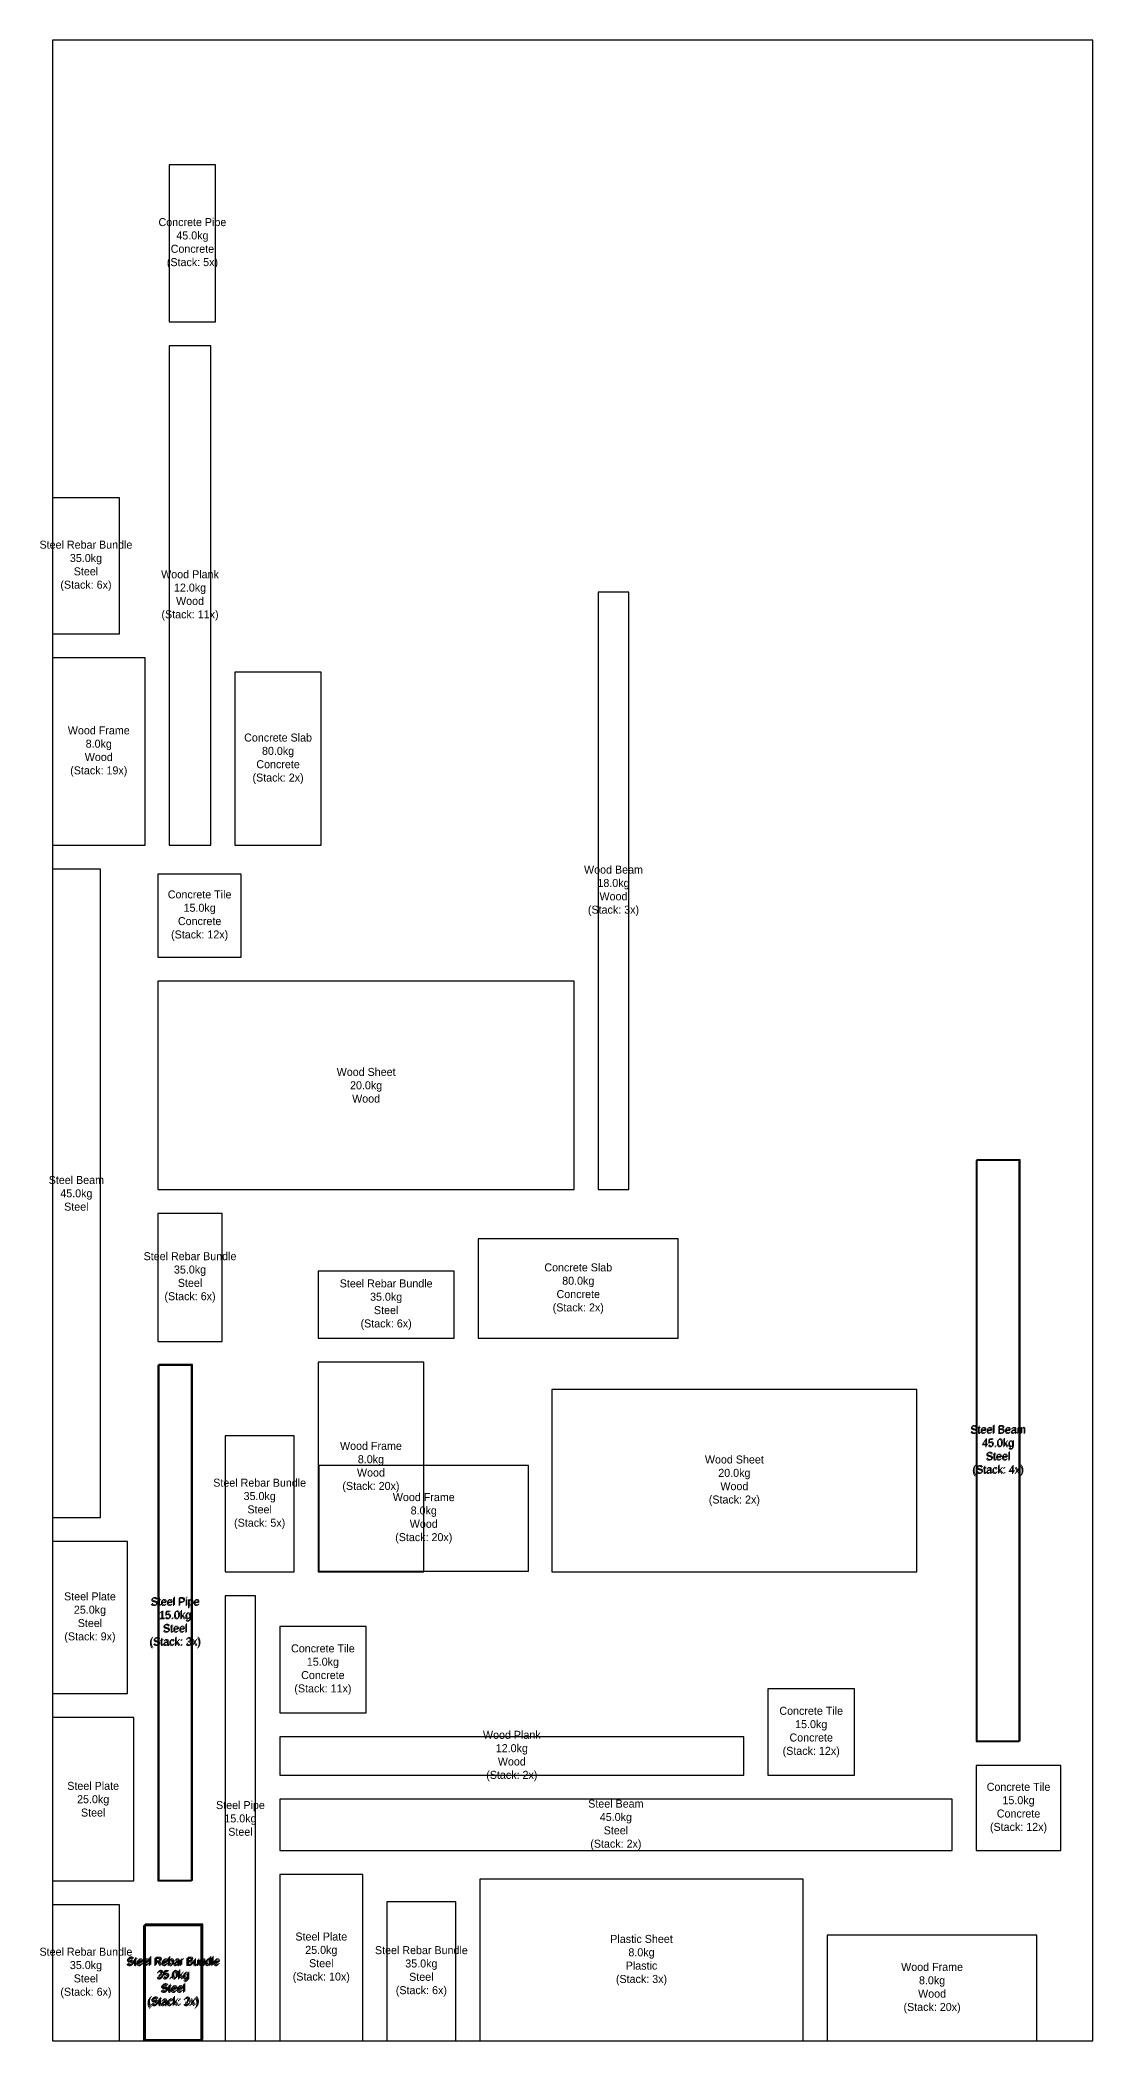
# Model space of a CAD drawing. Header units: metres. Extents: x -10 to 680, y 0 to 4050.
# Drawn here: x -8 to 650, y 2800 to 4050 of the extents above; entities that cross this region are included whole.
import ezdxf

# ---------------------------------------------------------------- set-up
doc = ezdxf.new("R2010")
doc.units = ezdxf.units.M

msp = doc.modelspace()

# ---------------------------------------------------------------- linework, layer by layer
for points in [[(0, 2800), (650, 2800), (650, 4050), (0, 4050), (0, 2800)], [(73, 3874), (102, 3874), (102, 3972), (73, 3972), (73, 3874)], [(73, 3547), (99, 3547), (99, 3859), (73, 3859), (73, 3547)], [(0, 3679), (42, 3679), (42, 3764), (0, 3764), (0, 3679)], [(341, 3332), (360, 3332), (360, 3705), (341, 3705), (341, 3332)], [(0, 3547), (58, 3547), (58, 3664), (0, 3664), (0, 3547)], [(114, 3547), (168, 3547), (168, 3655), (114, 3655), (114, 3547)], [(0, 3127), (30, 3127), (30, 3532), (0, 3532), (0, 3127)], [(66, 3477), (118, 3477), (118, 3529), (66, 3529), (66, 3477)], [(66, 3332), (326, 3332), (326, 3462), (66, 3462), (66, 3332)], [(577, 2987), (604, 2987), (604, 3350), (577, 3350), (577, 2987)], [(577.5, 2987.5), (604.5, 2987.5), (604.5, 3350.5), (577.5, 3350.5), (577.5, 2987.5)], [(66, 3237), (106, 3237), (106, 3317), (66, 3317), (66, 3237)], [(266, 3239), (391, 3239), (391, 3301), (266, 3301), (266, 3239)], [(166, 3239), (251, 3239), (251, 3281), (166, 3281), (166, 3239)], [(66, 2900), (87, 2900), (87, 3222), (66, 3222), (66, 2900)], [(66.5, 2900.5), (87.5, 2900.5), (87.5, 3222.5), (66.5, 3222.5), (66.5, 2900.5)], [(166, 3093), (232, 3093), (232, 3224), (166, 3224), (166, 3093)], [(312, 3093), (540, 3093), (540, 3207), (312, 3207), (312, 3093)], [(108, 3093), (151, 3093), (151, 3178), (108, 3178), (108, 3093)], [(166.5, 3093.5), (297.5, 3093.5), (297.5, 3159.5), (166.5, 3159.5), (166.5, 3093.5)], [(0, 3017), (47, 3017), (47, 3112), (0, 3112), (0, 3017)], [(108, 2800), (127, 2800), (127, 3078), (108, 3078), (108, 2800)], [(142, 3005), (196, 3005), (196, 3059), (142, 3059), (142, 3005)], [(447, 2966), (501, 2966), (501, 3020), (447, 3020), (447, 2966)], [(0, 2900), (51, 2900), (51, 3002), (0, 3002), (0, 2900)], [(142, 2966), (432, 2966), (432, 2990), (142, 2990), (142, 2966)], [(577, 2919), (630, 2919), (630, 2972), (577, 2972), (577, 2919)], [(142, 2919), (562, 2919), (562, 2951), (142, 2951), (142, 2919)], [(142, 2800), (194, 2800), (194, 2904), (142, 2904), (142, 2800)], [(267, 2800), (469, 2800), (469, 2901), (267, 2901), (267, 2800)], [(0, 2800), (42, 2800), (42, 2885), (0, 2885), (0, 2800)], [(209, 2800), (252, 2800), (252, 2887), (209, 2887), (209, 2800)], [(57, 2800), (93, 2800), (93, 2872), (57, 2872), (57, 2800)], [(57.5, 2800.5), (93.5, 2800.5), (93.5, 2872.5), (57.5, 2872.5), (57.5, 2800.5)], [(58, 2801), (94, 2801), (94, 2873), (58, 2873), (58, 2801)], [(484, 2800), (615, 2800), (615, 2866), (484, 2866), (484, 2800)]]:
    msp.add_lwpolyline(points, close=True)

# ---------------------------------------------------------------- texts
at = {"char_height": 5, "attachment_point": 5}
for s, insert in [('Concrete Pipe\\P45.0kg\\PConcrete\\P(Stack: 5x)', (87.5, 3923)), ('Steel Rebar Bundle\\P35.0kg\\PSteel\\P(Stack: 6x)', (21, 3721.5)), ('Wood Plank\\P12.0kg\\PWood\\P(Stack: 11x)', (86, 3703)), ('Wood Frame\\P8.0kg\\PWood\\P(Stack: 19x)', (29, 3605.5)), ('Concrete Slab\\P80.0kg\\PConcrete\\P(Stack: 2x)', (141, 3601)), ('Wood Beam\\P18.0kg\\PWood\\P(Stack: 3x)', (350.5, 3518.5)), ('Concrete Tile\\P15.0kg\\PConcrete\\P(Stack: 12x)', (92, 3503)), ('Wood Sheet\\P20.0kg\\PWood', (196, 3397)), ('Steel Beam\\P45.0kg\\PSteel', (15, 3329.5)), ('Steel Rebar Bundle\\P35.0kg\\PSteel\\P(Stack: 6x)', (86, 3277)), ('Steel Rebar Bundle\\P35.0kg\\PSteel\\P(Stack: 6x)', (208.5, 3260)), ('Concrete Slab\\P80.0kg\\PConcrete\\P(Stack: 2x)', (328.5, 3270)), ('Steel Beam\\P45.0kg\\PSteel\\P(Stack: 4x)', (590.5, 3168.5)), ('Steel Beam\\P45.0kg\\PSteel\\P(Stack: 4x)', (591, 3169)), ('Wood Frame\\P8.0kg\\PWood\\P(Stack: 20x)', (199, 3158.5)), ('Wood Sheet\\P20.0kg\\PWood\\P(Stack: 2x)', (426, 3150)), ('Steel Rebar Bundle\\P35.0kg\\PSteel\\P(Stack: 5x)', (129.5, 3135.5)), ('Wood Frame\\P8.0kg\\PWood\\P(Stack: 20x)', (232, 3126.5)), ('Steel Plate\\P25.0kg\\PSteel\\P(Stack: 9x)', (23.5, 3064.5)), ('Steel Pipe\\P15.0kg\\PSteel\\P(Stack: 3x)', (76.5, 3061)), ('Steel Pipe\\P15.0kg\\PSteel\\P(Stack: 3x)', (77, 3061.5)), ('Concrete Tile\\P15.0kg\\PConcrete\\P(Stack: 11x)', (169, 3032)), ('Concrete Tile\\P15.0kg\\PConcrete\\P(Stack: 12x)', (474, 2993)), ('Wood Plank\\P12.0kg\\PWood\\P(Stack: 2x)', (287, 2978)), ('Steel Plate\\P25.0kg\\PSteel', (25.5, 2951)), ('Steel Pipe\\P15.0kg\\PSteel', (117.5, 2939)), ('Steel Beam\\P45.0kg\\PSteel\\P(Stack: 2x)', (352, 2935)), ('Concrete Tile\\P15.0kg\\PConcrete\\P(Stack: 12x)', (603.5, 2945.5)), ('Steel Plate\\P25.0kg\\PSteel\\P(Stack: 10x)', (168, 2852)), ('Plastic Sheet\\P8.0kg\\PPlastic\\P(Stack: 3x)', (368, 2850.5)), ('Steel Rebar Bundle\\P35.0kg\\PSteel\\P(Stack: 6x)', (21, 2842.5)), ('Steel Rebar Bundle\\P35.0kg\\PSteel\\P(Stack: 3x)', (75, 2836)), ('Steel Rebar Bundle\\P35.0kg\\PSteel\\P(Stack: 2x)', (75.5, 2836.5)), ('Steel Rebar Bundle\\P35.0kg\\PSteel\\P(Stack: 3x)', (76, 2837)), ('Steel Rebar Bundle\\P35.0kg\\PSteel\\P(Stack: 6x)', (230.5, 2843.5)), ('Wood Frame\\P8.0kg\\PWood\\P(Stack: 20x)', (549.5, 2833))]:
    msp.add_mtext(s, dxfattribs=dict(at, insert=insert))

doc.saveas('drawing.dxf')
